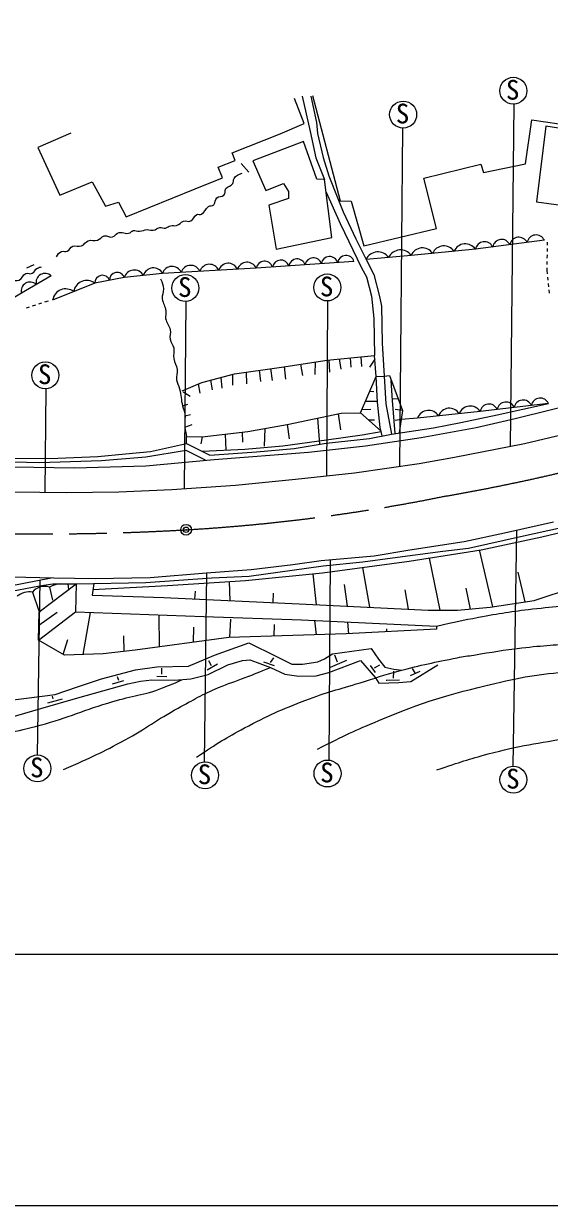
# Model space of a CAD drawing. Units: millimetres, scale not verified. Extents: x 40000 to 680000, y 20000 to 380000.
# Drawn here: x 404368 to 453090, y 205000 to 314567 of the extents above; entities that cross this region are included whole.
import ezdxf
from ezdxf.enums import TextEntityAlignment as Align

# ---------------------------------------------------------------- set-up
doc = ezdxf.new("R2010")
doc.units = ezdxf.units.MM
doc.header["$LTSCALE"] = 1000
doc.header["$PDMODE"] = 32
doc.header["$PDSIZE"] = 500
doc.linetypes.add('CHAIN', pattern=[18.5, 12, -1.5, 3.5, -1.5])
for name, color, linetype, lineweight in [('M-BGD', 7, 'Continuous', 13), ('M-BMK', 2, 'CHAIN', 13), ('M-BMK-SRVR', 3, 'Continuous', 13), ('M-STR-HTXT', 7, 'Continuous', 13), ('M-TTL-BAND', 7, 'Continuous', 25)]:
    doc.layers.add(name, color=color, linetype=linetype, lineweight=lineweight)
doc.styles.add('ＭＳ ゴシック', font='')
doc.styles.get('ＭＳ ゴシック').set_extended_font_data('MS Gothic')

msp = doc.modelspace()

# ---------------------------------------------------------------- linework, layer by layer
at = {"layer": 'M-BGD'}
for p, q in [((449786, 307092), (449473, 275374)), ((439493, 304888), (439199, 273528)), ((424541, 301586), (425245, 300793)), ((452886, 293728), (452880, 293428)), ((452897, 294293), (452892, 294028)), ((452874, 293128), (452868, 292828)), ((404659, 291912), (405353, 292249)), ((452851, 291928), (452846, 291663)), ((452846, 291663), (452878, 291369)), ((452863, 292528), (452857, 292228)), ((452910, 291071), (452943, 290773)), ((452975, 290474), (453008, 290176)), ((453041, 289878), (453073, 289580)), ((404628, 288230), (404914, 288321)), ((405200, 288412), (405486, 288503)), ((405772, 288594), (406058, 288684)), ((406344, 288775), (406672, 288880)), ((419388, 288801), (419256, 271443)), ((432528, 288855), (432421, 272637)), ((428503, 282767), (428642, 281615)), ((430037, 282999), (430206, 281954)), ((431373, 283201), (431355, 282030)), ((432646, 283386), (432702, 282246)), ((433611, 283482), (433775, 282529)), ((434644, 283585), (434698, 282708)), ((435610, 283681), (435687, 282783)), ((436904, 283464), (436422, 282708)), ((422632, 281768), (422737, 280758)), ((423724, 282055), (423735, 281041)), ((424978, 282258), (425026, 281182)), ((426194, 282433), (426316, 281389)), ((427246, 282585), (427409, 281493)), ((437041, 281847), (437785, 281877)), ((437785, 281877), (438264, 281932)), ((406412, 280717), (406330, 271118)), ((420549, 281166), (420693, 280297)), ((421671, 281515), (421842, 280607)), ((419139, 280419), (419808, 280033)), ((436040, 279561), (437150, 279565)), ((436444, 280484), (436837, 280474)), ((439073, 279788), (438533, 279744)), ((419093, 279119), (419582, 279279)), ((419307, 278197), (419827, 278328)), ((433525, 278392), (433741, 276916)), ((435573, 278494), (437489, 276795)), ((435709, 278806), (436545, 278817)), ((439480, 278708), (438796, 278786)), ((419299, 277158), (419990, 277398)), ((428801, 277392), (428963, 276068)), ((431605, 277985), (431792, 275566)), ((436304, 277846), (436884, 277818)), ((439360, 277862), (438805, 277778)), ((440882, 278001), (439360, 277862)), ((419474, 275653), (419448, 276290)), ((420899, 276271), (420796, 275612)), ((423047, 276518), (423097, 275019)), ((424606, 276697), (424639, 275756)), ((426734, 277034), (426660, 275404)), ((419474, 275653), (421623, 274569)), ((450030, 267607), (449716, 245718)), ((447850, 260489), (446611, 265765)), ((432773, 264869), (432641, 246286)), ((436450, 260455), (435813, 264144)), ((442957, 260188), (441979, 265020)), ((405860, 262987), (405620, 246759)), ((421306, 263645), (421087, 246123)), ((431502, 260694), (431188, 263557)), ((450851, 260950), (450186, 263699)), ((405192, 261868), (405762, 260119)), ((406777, 262316), (407031, 261100)), ((408449, 262635), (408540, 262114)), ((409224, 262635), (409172, 260026)), ((410874, 262666), (410705, 261589)), ((420223, 261215), (420307, 261941)), ((423508, 261064), (423458, 262847)), ((434389, 260555), (434095, 262558)), ((440038, 260282), (439736, 262078)), ((445775, 260286), (445378, 262228)), ((427493, 260881), (427510, 261765)), ((410542, 259978), (409869, 256072)), ((416967, 256779), (416929, 259756)), ((420106, 257211), (420147, 258606)), ((423491, 257665), (423556, 259350)), ((427588, 257790), (427606, 258860)), ((431516, 257909), (431365, 259225)), ((434494, 258004), (434399, 259085)), ((413672, 256355), (413646, 257803)), ((438025, 258182), (438030, 258469)), ((408029, 256077), (408472, 257457)), ((421780, 255028), (421536, 255488)), ((426611, 255405), (427592, 255050)), ((427260, 255321), (427570, 255754)), ((432811, 254886), (434309, 255564)), ((433452, 255366), (433207, 256006)), ((417162, 254246), (417165, 254797)), ((421386, 254664), (422334, 255194)), ((436470, 255055), (436957, 254396)), ((436880, 254828), (437389, 255116)), ((438657, 253882), (438685, 254531)), ((438665, 254708), (439423, 254618)), ((440221, 254113), (441116, 254527)), ((440670, 254321), (440419, 254781)), ((412591, 253362), (413646, 253663)), ((413194, 253673), (413081, 254012)), ((416717, 254078), (417630, 254049)), ((407119, 251977), (407034, 252222)), ((406611, 251591), (407976, 251977))]:
    msp.add_line(p, q, dxfattribs=at)
for points in [[(431137, 307897), (433697, 298123), (434714, 298094), (435898, 293961), (442623, 295578), (441454, 300237), (446737, 301534), (446978, 300765), (450884, 301582), (451461, 305633), (457785, 304720), (458668, 309844), (461518, 309636), (459901, 314311), (458140, 314567)], [(408742, 304397), (405690, 303079), (407736, 298657), (410722, 299893), (411941, 297649), (413149, 298026), (413869, 296663), (420252, 299245), (422794, 300264), (422407, 301245), (423975, 301882), (423698, 302585), (428141, 304342), (430357, 305322), (429469, 307618)], [(430188, 307834), (430930, 304574), (431457, 302137), (432239, 300114)], [(430992, 307841), (431524, 305412), (431601, 304371), (432135, 302166), (432660, 300448), (433423, 298498), (433976, 297130), (435156, 294603), (436143, 292622), (436809, 291308), (437359, 289258), (437519, 288383), (437580, 284927), (437785, 281877), (437923, 279306), (438450, 276518)], [(401517, 273508), (409086, 273393), (415707, 273581), (422026, 274156), (430755, 274830), (436039, 275414), (441201, 276205), (446296, 277119), (449921, 277943), (456656, 279634), (462825, 281536), (470006, 283525), (474904, 284900), (480977, 286643), (486223, 288018), (495030, 290458), (504071, 293067), (509628, 294621), (513970, 295807), (520299, 297644), (529595, 299980), (532204, 300564), (535000, 301000)], [(401001, 271194), (408319, 271090), (413179, 271156), (418095, 271365), (424010, 271761), (429548, 272335), (435020, 272910), (441010, 273795), (444299, 274360), (450788, 275632), (455488, 276753), (459736, 278090), (466988, 280190), (473929, 282178), (480814, 284212), (491726, 287162), (499091, 289187), (507822, 291541), (519296, 294887), (529438, 297532), (538583, 299595)], [(432391, 298940), (433694, 296048), (435686, 291915), (436139, 291086), (436600, 289297), (436836, 287225), (436875, 283807)], [(452626, 294478), (446243, 293641), (440289, 293077), (436099, 292711)], [(434984, 292522), (425914, 291891), (417239, 291411), (413698, 291025), (410957, 290507), (407056, 288937)], [(409224, 262635), (415704, 262757), (421815, 263177), (425271, 263347), (432128, 264289), (435806, 264659), (438566, 265026), (443228, 265667), (445582, 265940), (450678, 267080), (455189, 268059), (459955, 269396), (465832, 271158), (475532, 273927), (482605, 275848), (494441, 279069), (508729, 282987), (521108, 286627), (528887, 288671), (533474, 289675), (541970, 291492)], [(406917, 291175), (404157, 289573), (402057, 288330), (399957, 287228), (396415, 285627), (392441, 283894), (388900, 282265), (386328, 281059), (383701, 279920), (381063, 279110), (378859, 278347), (375593, 277557)], [(419045, 280520), (420870, 281304), (423912, 282105), (428252, 282729), (432492, 283370), (436875, 283807)], [(437609, 276349), (437399, 277128), (437154, 279483), (437041, 281847), (436875, 283807)], [(419448, 276290), (420899, 276271), (425156, 276761), (428801, 277392), (433783, 278447), (435573, 278494), (437041, 281847)], [(438264, 281932), (439480, 278708), (439183, 276624)], [(438800, 276569), (438538, 279640), (438439, 281468)], [(438450, 276518), (442346, 277081), (444889, 277571), (448252, 278296), (453008, 279342)], [(453008, 279342), (446669, 278607), (440882, 278001)], [(365648, 277543), (368436, 277072), (372599, 276441), (375397, 275942), (379673, 275330), (383694, 274972), (386812, 274736), (391964, 274237), (395627, 274105), (398990, 274215), (403134, 274234), (407542, 274263)], [(420939, 274914), (424872, 275105), (428395, 275425), (432443, 275987), (435753, 276453), (437502, 276746)], [(421623, 274569), (425955, 274879), (429436, 275183), (432393, 275664), (436406, 276106), (438450, 276518)], [(407542, 274263), (411255, 274443), (413807, 274678), (416114, 274885), (419474, 275653)], [(415688, 274363), (411595, 274030), (405831, 273832), (399719, 274011), (395904, 274114)], [(410787, 262116), (417692, 262464), (424926, 262945), (432055, 263642), (440089, 264715), (446758, 265789), (452399, 266995), (458644, 268483), (463654, 269952), (469908, 271798), (480771, 274505)], [(421214, 274082), (419427, 274994), (415688, 274363)], [(400623, 263334), (407178, 263193), (411002, 263108), (416088, 263212), (421306, 263645), (425469, 263946), (429302, 264417), (431939, 264794), (436846, 265237), (440171, 265764), (445182, 266555), (448940, 267365), (453489, 268373)], [(410705, 261589), (417356, 261347), (430566, 260739), (441854, 260195), (444576, 260179), (447602, 260451), (451669, 261075), (455432, 262308), (461372, 264710), (464462, 265558), (466976, 266407), (471763, 267352), (473735, 267625)], [(379026, 264231), (388285, 258008), (392686, 259338), (394862, 260025), (397414, 260788), (399731, 261146), (403254, 261956), (405852, 262436), (407078, 262634), (409224, 262635)], [(379495, 264680), (388745, 258578), (392541, 259840), (397720, 261382), (406932, 263198)], [(405744, 257398), (405796, 260026), (409224, 262635)], [(442645, 258415), (434244, 257992), (423385, 257662), (414691, 256466), (411753, 256146), (408155, 256004), (405744, 257398), (409172, 260026)], [(405771, 258757), (405771, 258787), (407478, 260010)], [(409172, 260026), (421077, 259612), (430121, 259282), (442626, 258706), (442645, 258415)], [(390275, 250536), (395242, 250810), (397022, 250989), (399056, 251027), (402638, 251767), (404622, 252021), (407281, 252365), (409353, 253082), (411569, 253813), (414721, 254650), (416703, 254936), (419645, 254997), (422055, 256008), (425249, 257159), (427742, 255906), (429216, 255191), (430213, 255169), (431631, 255396), (432263, 255684), (432983, 256122), (436562, 256632), (437247, 255650), (437828, 254913), (438665, 254708)], [(390275, 250536), (390152, 248906), (393829, 248907), (397052, 248929), (399113, 249167), (401474, 249760), (405967, 251056), (409396, 252065), (414017, 253343), (415186, 253598), (416256, 253731), (418355, 253681), (419851, 253809), (421480, 254231), (423279, 255127), (424641, 255505), (425345, 255586), (426023, 255339), (427235, 254883)], [(427235, 254883), (428580, 254265), (429861, 254068), (431471, 254086), (432639, 254416), (435587, 255527), (436962, 253898)], [(436962, 253898), (437275, 253418), (439144, 253478), (440256, 253562), (442761, 255116)], [(437953, 253694), (438014, 253694), (439189, 253733)]]:
    msp.add_lwpolyline(points, dxfattribs=at)
for points in [[(452762, 305074), (451905, 298034), (457604, 297281), (458630, 304147)], [(425607, 301851), (426803, 299101), (428442, 299741), (428913, 299007), (428903, 298347), (427104, 297735), (427784, 293644), (432936, 294736), (432239, 300114), (431552, 300161), (430290, 303637)]]:
    msp.add_lwpolyline(points, close=True, dxfattribs=at)
at = {"layer": 'M-BGD', "lineweight": 25}
for centre in [(449747, 308342), (439540, 306137), (419359, 290050), (432506, 290105), (406376, 281966), (405645, 245509), (421182, 244877), (432532, 245040), (449762, 244469)]:
    msp.add_circle(centre, 1250, dxfattribs=at)
at = {"layer": 'M-BGD'}
for centre, radius, start, end in [((450263, 293927), 840, 24.04439, 170.89072), ((451859, 294136), 840, 24.04439, 170.89072), ((441331, 292646), 1128, 33.31997, 157.50048), ((443316, 292834), 1128, 33.31997, 157.50048), ((445301, 293022), 1128, 33.31997, 157.50048), ((447072, 293508), 840, 24.04439, 170.89072), ((448668, 293718), 840, 24.04439, 170.89072), ((426682, 291766), 778, 17.22747, 170.73232), ((428193, 291871), 778, 17.22747, 170.73232), ((429705, 291976), 778, 17.22747, 170.73232), ((431217, 292082), 778, 17.22747, 170.73232), ((432728, 292187), 778, 17.22747, 170.73232), ((434240, 292292), 778, 17.22747, 170.73232), ((437201, 292183), 1222, 35.58663, 154.41567), ((439296, 292367), 1222, 35.58663, 154.41567), ((413032, 290792), 705, 19.28324, 182.12245), ((414622, 290763), 961, 28.28547, 164.16071), ((416393, 290956), 961, 28.28547, 164.16071), ((418125, 291131), 929, 23.909, 162.42999), ((419860, 291227), 929, 23.909, 162.42999), ((421595, 291323), 929, 23.909, 162.42999), ((423329, 291419), 929, 23.909, 162.42999), ((425064, 291515), 929, 23.909, 162.42999), ((404963, 289775), 830, 46.21849, 194.02654), ((406343, 290575), 830, 46.21849, 194.02654), ((410214, 289538), 1221, 52.49786, 171.35109), ((411662, 290533), 705, 19.28324, 182.12245), ((408263, 288753), 1221, 52.49786, 171.35109), ((449073, 278654), 830, 22.70802, 170.51403), ((450658, 278837), 830, 22.70802, 170.51403), ((452242, 279021), 830, 22.70802, 170.51403), ((441897, 277621), 1084, 32.48772, 159.46958), ((443826, 277823), 1084, 32.48772, 159.46958), ((445755, 278025), 1084, 32.48772, 159.46958), ((447488, 278470), 830, 22.70802, 170.51403), ((404939, 259976), 1909, 82.39023, 128.2697), ((406316, 260919), 1471, 71.76804, 139.85799), ((407998, 260176), 2464, 93.94593, 119.71011)]:
    msp.add_arc(centre, radius, start, end, dxfattribs=at)
for points, knots in [([(407416, 292953), (407557, 293181), (407640, 293343), (407887, 293434), (408080, 293505), (408225, 293380), (408414, 293462), (408660, 293569), (408664, 293835), (408913, 293933), (409215, 294051), (409441, 293841), (409742, 293961), (410024, 294074), (410072, 294330), (410354, 294441), (410666, 294565), (410894, 294370), (411211, 294479), (411482, 294572), (411548, 294804), (411823, 294884), (412122, 294972), (412323, 294681), (412615, 294790), (412826, 294868), (412865, 295048), (413067, 295148), (413476, 295350), (413819, 294988), (414235, 295176), (414355, 295230), (414383, 295331), (414508, 295374), (414731, 295451), (414874, 295306), (415111, 295317), (415400, 295331), (415547, 295448), (415836, 295468), (416050, 295483), (416171, 295373), (416382, 295412), (416629, 295456), (416728, 295617), (416975, 295656), (417187, 295690), (417311, 295572), (417522, 295609), (417714, 295644), (417783, 295780), (417974, 295826), (418185, 295877), (418322, 295790), (418529, 295854), (418816, 295942), (418904, 296154), (419189, 296250), (419436, 296333), (419630, 296141), (419857, 296269), (420134, 296424), (420132, 296707), (420404, 296871), (420555, 296963), (420707, 296804), (420856, 296900), (421166, 297099), (421194, 297377), (421485, 297602), (421649, 297729), (421841, 297631), (421984, 297781), (422174, 297980), (422078, 298231), (422276, 298422), (422470, 298608), (422745, 298449), (422926, 298648), (423097, 298835), (422978, 299056), (423115, 299269), (423279, 299526), (423591, 299468), (423746, 299731), (423844, 299898), (423787, 300039), (423877, 300211), (424040, 300521), (424288, 300577), (424621, 300710)], [0, 0, 0, 0, 1, 1, 1, 2, 2, 2, 3, 3, 3, 4, 4, 4, 5, 5, 5, 6, 6, 6, 7, 7, 7, 8, 8, 8, 9, 9, 9, 10, 10, 10, 11, 11, 11, 12, 12, 12, 13, 13, 13, 14, 14, 14, 15, 15, 15, 16, 16, 16, 17, 17, 17, 18, 18, 18, 19, 19, 19, 20, 20, 20, 21, 21, 21, 22, 22, 22, 23, 23, 23, 24, 24, 24, 25, 25, 25, 26, 26, 26, 27, 27, 27, 28, 28, 28, 29, 29, 29, 30, 30, 30, 30]), ([(363461, 279263), (364410, 279190), (364689, 279170), (365466, 279041), (366198, 278918), (366604, 278823), (367321, 278636), (367686, 278540), (367869, 278387), (368245, 278353), (368677, 278313), (368925, 278445), (369356, 278391), (369702, 278347), (369855, 278124), (370204, 278108), (370612, 278089), (370822, 278285), (371230, 278315), (371649, 278347), (371893, 278180), (372304, 278268), (372682, 278350), (372830, 278592), (373208, 278673), (373718, 278783), (374022, 278446), (374536, 278532), (374791, 278575), (374881, 278791), (375139, 278805), (375347, 278816), (375441, 278616), (375647, 278645), (376027, 278698), (376157, 278990), (376533, 279069), (376785, 279122), (376948, 278938), (377192, 279022), (377374, 279084), (377373, 279301), (377559, 279351), (377835, 279427), (377991, 279168), (378275, 279201), (378641, 279242), (378761, 279544), (379123, 279615), (379398, 279669), (379572, 279461), (379839, 279549), (380078, 279628), (380069, 279901), (380300, 280001), (380553, 280111), (380747, 279907), (381006, 280001), (381250, 280090), (381312, 280281), (381553, 280378), (381934, 280531), (382221, 280321), (382598, 280482), (382870, 280597), (382907, 280856), (383182, 280962), (383379, 281038), (383528, 280921), (383719, 281009), (383929, 281106), (383933, 281326), (384143, 281423), (384430, 281557), (384662, 281326), (384953, 281452), (385150, 281537), (385191, 281700), (385386, 281791), (385645, 281912), (385857, 281785), (386106, 281925), (386404, 282093), (386384, 282421), (386686, 282582), (386923, 282708), (387131, 282485), (387373, 282601), (387676, 282745), (387694, 283037), (387986, 283203), (388247, 283352), (388478, 283214), (388739, 283364), (389013, 283520), (388995, 283823), (389276, 283966), (389615, 284139), (389890, 283918), (390246, 284051), (390570, 284173), (390653, 284424), (390971, 284560), (391267, 284686), (391499, 284579), (391772, 284748), (392000, 284889), (391983, 285147), (392224, 285266), (392517, 285412), (392754, 285126), (393062, 285238), (393320, 285331), (393347, 285583), (393599, 285690), (393833, 285790), (394016, 285634), (394249, 285737), (394585, 285886), (394620, 286219), (394965, 286349), (395254, 286459), (395478, 286155), (395756, 286293), (396036, 286432), (396026, 286723), (396293, 286886), (396468, 286993), (396631, 286872), (396811, 286971), (397121, 287141), (397131, 287474), (397461, 287602), (397797, 287732), (398054, 287493), (398384, 287640), (398666, 287766), (398647, 288089), (398930, 288214), (399194, 288331), (399399, 288184), (399664, 288299), (399866, 288386), (399910, 288549), (400107, 288647), (400371, 288779), (400602, 288620), (400851, 288779), (401044, 288902), (401009, 289123), (401200, 289250), (401362, 289358), (401522, 289245), (401689, 289344), (401980, 289517), (402013, 289775), (402292, 289966), (402505, 290111), (402706, 290031), (402914, 290183), (403110, 290326), (403062, 290569), (403272, 290691), (403506, 290827), (403719, 290660), (403959, 290785), (404261, 290943), (404274, 291249), (404581, 291398), (404786, 291497), (404965, 291307), (405165, 291416), (405400, 291545), (405414, 291778), (405655, 291897), (405793, 291965), (405865, 291990), (406031, 292019)], [0, 0, 0, 0, 1, 1, 1, 2, 2, 2, 3, 3, 3, 4, 4, 4, 5, 5, 5, 6, 6, 6, 7, 7, 7, 8, 8, 8, 9, 9, 9, 10, 10, 10, 11, 11, 11, 12, 12, 12, 13, 13, 13, 14, 14, 14, 15, 15, 15, 16, 16, 16, 17, 17, 17, 18, 18, 18, 19, 19, 19, 20, 20, 20, 21, 21, 21, 22, 22, 22, 23, 23, 23, 24, 24, 24, 25, 25, 25, 26, 26, 26, 27, 27, 27, 28, 28, 28, 29, 29, 29, 30, 30, 30, 31, 31, 31, 32, 32, 32, 33, 33, 33, 34, 34, 34, 35, 35, 35, 36, 36, 36, 37, 37, 37, 38, 38, 38, 39, 39, 39, 40, 40, 40, 41, 41, 41, 42, 42, 42, 43, 43, 43, 44, 44, 44, 45, 45, 45, 46, 46, 46, 47, 47, 47, 48, 48, 48, 49, 49, 49, 50, 50, 50, 51, 51, 51, 52, 52, 52, 53, 53, 53, 54, 54, 54, 55, 55, 55, 56, 56, 56, 57, 57, 57, 58, 58, 58, 59, 59, 59, 59]), ([(417060, 290903), (417218, 290520), (417284, 290359), (417316, 289991), (417348, 289621), (417174, 289414), (417220, 289046), (417275, 288598), (417485, 288387), (417556, 287941), (417600, 287663), (417462, 287496), (417524, 287221), (417620, 286791), (417863, 286610), (417956, 286180), (418029, 285844), (417878, 285638), (417940, 285299), (418002, 284966), (418210, 284831), (418276, 284499), (418352, 284118), (418220, 283890), (418276, 283506), (418336, 283099), (418531, 282906), (418581, 282497), (418625, 282131), (418473, 281917), (418533, 281553), (418589, 281207), (418729, 281042), (418821, 280704), (418985, 280098), (418946, 279730), (419093, 279119), (419164, 278822), (419263, 278669), (419309, 278367), (419362, 278014), (419285, 277809), (419302, 277453), (419323, 276995), (419357, 276831), (419448, 276290)], [0, 0, 0, 0, 1, 1, 1, 2, 2, 2, 3, 3, 3, 4, 4, 4, 5, 5, 5, 6, 6, 6, 7, 7, 7, 8, 8, 8, 9, 9, 9, 10, 10, 10, 11, 11, 11, 12, 12, 12, 13, 13, 13, 14, 14, 14, 15, 15, 15, 15]), ([(442626, 258706), (444492, 259133), (445001, 259241), (446534, 259528), (448475, 259892), (449568, 260079), (451530, 260297), (453750, 260543), (455000, 260628), (457230, 260745), (459942, 260888), (461463, 260945), (464179, 260969), (467808, 261002), (469845, 261037), (473470, 260856), (476902, 260685), (478824, 260500), (482229, 260039), (485444, 259604), (487244, 259330), (490426, 258694), (492013, 258377), (492538, 258275), (494477, 257830)], [0, 0, 0, 0, 1, 1, 1, 2, 2, 2, 3, 3, 3, 4, 4, 4, 5, 5, 5, 6, 6, 6, 7, 7, 7, 8, 8, 8, 8]), ([(420380, 246561), (422432, 247910), (423052, 248298), (424849, 249265), (426990, 250419), (428246, 250972), (430517, 251843), (432442, 252582), (433575, 252846), (435544, 253460), (436953, 253900), (437741, 254154), (439163, 254548), (441242, 255124), (442435, 255344), (444548, 255778), (445143, 255901), (445484, 255931), (446084, 256025), (447817, 256295), (448782, 256493), (450525, 256689), (452576, 256921), (453733, 256973), (455790, 257132), (457186, 257240), (457967, 257310), (459366, 257372), (461824, 257482), (463205, 257413), (465667, 257438), (467432, 257457), (468425, 257598), (470187, 257485), (471268, 257416), (471852, 257185), (472928, 257061), (475344, 256783), (476718, 256842), (479135, 256572), (482493, 256197), (484378, 255979), (487699, 255358), (489633, 254997), (490285, 254871), (492631, 254333)], [0, 0, 0, 0, 1, 1, 1, 2, 2, 2, 3, 3, 3, 4, 4, 4, 5, 5, 5, 6, 6, 6, 7, 7, 7, 8, 8, 8, 9, 9, 9, 10, 10, 10, 11, 11, 11, 12, 12, 12, 13, 13, 13, 14, 14, 14, 15, 15, 15, 15]), ([(408056, 245399), (410799, 246628), (411591, 246972), (413766, 248157), (415731, 249228), (416718, 250029), (418681, 251103), (420117, 251889), (420910, 252360), (422412, 253009), (423368, 253421), (423940, 253559), (424910, 253937), (425823, 254293), (426117, 254415), (427235, 254883)], [0, 0, 0, 0, 1, 1, 1, 2, 2, 2, 3, 3, 3, 4, 4, 4, 5, 5, 5, 5]), ([(431588, 247286), (434203, 248645), (435019, 248999), (437282, 249955), (441341, 251670), (443741, 252366), (448026, 253397), (450881, 254085), (452532, 254274), (455455, 254566), (457440, 254765), (458565, 254720), (460560, 254757), (464313, 254827), (466423, 254944), (470168, 254703), (473789, 254469), (475795, 254034), (479356, 253342), (482976, 252639), (484215, 252297), (488530, 251116)], [0, 0, 0, 0, 1, 1, 1, 2, 2, 2, 3, 3, 3, 4, 4, 4, 5, 5, 5, 6, 6, 6, 7, 7, 7, 7]), ([(359626, 253965), (360376, 253460), (360654, 253334), (361337, 252974), (363542, 251814), (365008, 251686), (367407, 251015), (369875, 250324), (371329, 250230), (373858, 249817), (378247, 249100), (380695, 248563), (385127, 248184), (388222, 247919), (389968, 247857), (393075, 247884), (395761, 247908), (397271, 248025), (399934, 248374), (402285, 248683), (403606, 248903), (405895, 249518), (408574, 250237), (409985, 250938), (412646, 251722), (414432, 252249), (415512, 252294), (417246, 252974), (417947, 253250), (418207, 253344), (419017, 253738)], [0, 0, 0, 0, 1, 1, 1, 2, 2, 2, 3, 3, 3, 4, 4, 4, 5, 5, 5, 6, 6, 6, 7, 7, 7, 8, 8, 8, 9, 9, 9, 10, 10, 10, 10]), ([(442673, 245371), (444889, 246146), (445548, 246342), (447423, 246854), (450331, 247647), (452023, 247840), (454992, 248360), (457549, 248808), (458989, 249051), (461576, 249274), (465040, 249572), (467001, 249646), (470476, 249500), (473701, 249364), (474863, 249211), (478698, 248661)], [0, 0, 0, 0, 1, 1, 1, 2, 2, 2, 3, 3, 3, 4, 4, 4, 5, 5, 5, 5])]:
    msp.add_open_spline(points, degree=3, knots=knots, dxfattribs=at)
at = {"layer": 'M-BMK'}
for centre, radius, start, end in [((411660, 453608), 185595, 279.81244, 286.48797), ((409383, 438817), 171475, 273.35694, 281.40449), ((406107, 500242), 232986, 267.2885, 273.27679)]:
    msp.add_arc(centre, radius, start, end, dxfattribs=at)
at = {"layer": 'M-BMK-SRVR'}
msp.add_circle((419424, 267637), 500, dxfattribs=at)
msp.add_point((419424, 267637), dxfattribs=at)
at = {"layer": 'M-STR-HTXT'}
msp.add_line((577661, 228257), (355030, 228257), dxfattribs=at)
at = {"layer": 'M-TTL-BAND'}
msp.add_line((40000, 205000), (579000, 205000), dxfattribs=at)

# ---------------------------------------------------------------- texts
at = {"layer": 'M-BGD', "style": 'ＭＳ ゴシック'}
for p in [(449068, 306968), (438861, 304763), (418680, 288677), (431827, 288731), (405697, 280593), (404966, 244136), (420503, 243503), (431853, 243667), (449083, 243095)]:
    msp.add_text('S', height=1833, dxfattribs=at).set_placement(p, align=Align.BOTTOM_LEFT)

doc.saveas('drawing.dxf')
